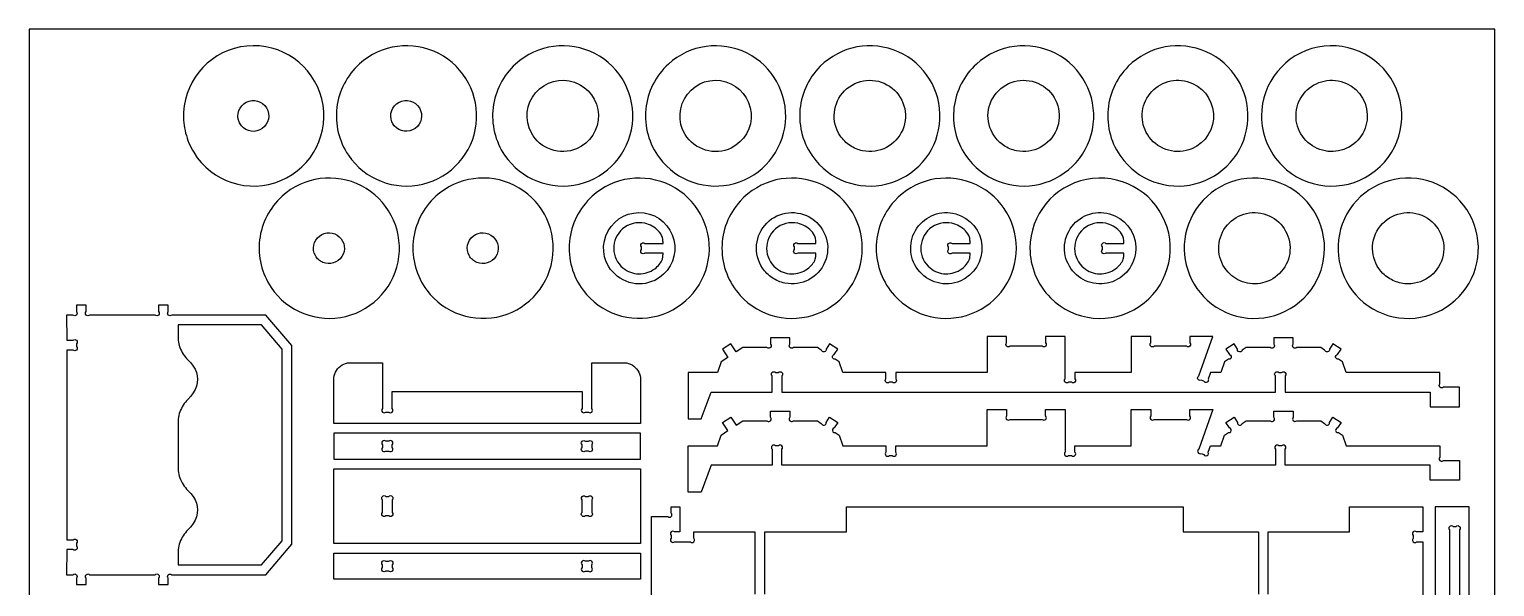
# Model space of a CAD drawing. Extents: x -10.1 to 64.9, y -6.1 to 74.4.
# Drawn here: x -10.1 to 64.9, y 45.8 to 74.4 of the extents above; entities that cross this region are included whole.
import ezdxf

# ---------------------------------------------------------------- set-up
doc = ezdxf.new("R2010")
doc.units = 0
doc.header["$MEASUREMENT"] = 0
doc.layers.get('0').update_dxf_attribs({"linetype": 'CONTINUOUS'})

msp = doc.modelspace()

# ---------------------------------------------------------------- linework, layer by layer
for points in [[(-10.123, -6.135), (64.877, -6.135), (64.877, 74.365), (-10.123, 74.365)], [(-2.511, 46.945), (1.76, 46.945), (2.82, 48.187), (2.82, 57.994), (1.759, 59.236), (-2.511, 59.236), (-2.511, 58.448), (-2.494, 58.355), (-2.472, 58.262), (-2.445, 58.171), (-2.414, 58.081), (-2.378, 57.992), (-2.338, 57.906), (-2.293, 57.822), (-2.245, 57.74), (-2.192, 57.66), (-2.136, 57.584), (-2.075, 57.51), (-2.011, 57.44), (-1.861, 57.285), (-1.737, 57.125), (-1.64, 56.96), (-1.569, 56.792), (-1.526, 56.621), (-1.511, 56.449), (-1.524, 56.271), (-1.566, 56.095), (-1.636, 55.921), (-1.734, 55.75), (-1.859, 55.583), (-2.011, 55.422), (-2.075, 55.352), (-2.136, 55.278), (-2.192, 55.201), (-2.245, 55.122), (-2.293, 55.04), (-2.338, 54.956), (-2.378, 54.869), (-2.414, 54.781), (-2.445, 54.691), (-2.472, 54.6), (-2.494, 54.507), (-2.511, 54.413), (-2.511, 51.768), (-2.494, 51.674), (-2.472, 51.581), (-2.445, 51.49), (-2.414, 51.4), (-2.378, 51.312), (-2.338, 51.225), (-2.294, 51.141), (-2.245, 51.059), (-2.192, 50.98), (-2.136, 50.903), (-2.075, 50.83), (-2.011, 50.759), (-1.862, 50.604), (-1.738, 50.444), (-1.64, 50.279), (-1.57, 50.111), (-1.527, 49.94), (-1.511, 49.768), (-1.525, 49.591), (-1.566, 49.414), (-1.636, 49.24), (-1.734, 49.069), (-1.86, 48.903), (-2.011, 48.742), (-2.075, 48.671), (-2.136, 48.597), (-2.192, 48.521), (-2.245, 48.441), (-2.294, 48.36), (-2.338, 48.275), (-2.378, 48.189), (-2.414, 48.101), (-2.445, 48.011), (-2.472, 47.919), (-2.494, 47.827), (-2.511, 47.733)], [(5.455, 52.363), (21.161, 52.363), (21.161, 53.692), (5.455, 53.692)], [(5.455, 48.046), (5.455, 51.863), (21.161, 51.863), (21.161, 48.046)], [(61.825, 35.631), (63.574, 35.63), (63.575, 49.921), (61.825, 49.922)], [(5.455, 46.218), (5.455, 47.546), (21.161, 47.546), (21.161, 46.218)]]:
    msp.add_lwpolyline(points, close=True)
for points in [[(-1.71, 68.068, 0.860573), (4.843, 70.811, 0.861345), (-2.226, 70.115, 0.074492), (-2.121, 69.05, 0.074938)], [(6.207, 67.922, 0.69424), (12.748, 69.503, 0.694663), (6.77, 72.589, 0.180176), (5.618, 70.359, 0.180471)], [(14.203, 67.923, 0.694239), (20.742, 69.503, 0.694663), (14.765, 72.588, 0.180175), (13.614, 70.358, 0.180471)], [(22.126, 67.782, 0.685419), (28.575, 69.588, 0.685779), (22.589, 72.588, 0.186395), (21.428, 70.273, 0.186648)], [(30.127, 67.647, 0.685478), (36.481, 69.759, 0.685668), (30.358, 72.47, 0.186474), (29.31, 70.102, 0.186607)], [(37.791, 67.923, 0.694239), (44.33, 69.503, 0.694663), (38.354, 72.588, 0.180175), (37.203, 70.358, 0.180471)], [(45.892, 67.647, 0.685478), (52.246, 69.759, 0.685668), (46.123, 72.47, 0.186474), (45.075, 70.102, 0.186607)], [(53.994, 67.392, 0.820703), (59.85, 71.305, 0.820654), (52.942, 69.931, 0.098506), (53.216, 68.557, 0.098477)], [(15.575, 69.062, -0.686403), (17.783, 71.654, -0.685501), (17.889, 68.25, -0.186591), (16.578, 68.209, -0.185956)], [(23.443, 68.986, -0.686416), (25.521, 71.681, -0.685299), (25.793, 68.286, -0.186733), (24.485, 68.182, -0.185947)], [(31.384, 68.912, -0.823687), (33.911, 71.446, -0.822106), (32.528, 68.144, -0.097631), (31.884, 68.414, -0.096679)], [(39.255, 68.912, -0.823687), (41.782, 71.446, -0.822106), (40.399, 68.144, -0.097631), (39.755, 68.414, -0.096679)], [(47.2, 68.84, -0.713331), (49.139, 71.693, -0.712365), (49.371, 68.25, -0.167975), (48.186, 68.17, -0.167317)], [(55.125, 68.771, -0.731635), (57.012, 71.693, -0.730953), (57.16, 68.217, -0.155433), (56.056, 68.17, -0.154978)], [(0.616, 69.623, -0.929808), (2.018, 70.34, -0.930242), (0.734, 69.428, -0.03614), (0.668, 69.522, -0.036372)], [(8.439, 69.623, -0.929808), (9.841, 70.34, -0.930242), (8.558, 69.428, -0.03614), (8.491, 69.522, -0.036372)], [(2.251, 61.15, 0.69424), (8.793, 62.73, 0.694663), (2.814, 65.817, 0.180176), (1.663, 63.586, 0.180471)], [(10.222, 61.009, 0.68542), (16.674, 62.816, 0.685779), (10.685, 65.817, 0.186395), (9.525, 63.501, 0.186648)], [(18.218, 61.01, 0.685419), (24.667, 62.816, 0.685779), (18.681, 65.816, 0.186395), (17.521, 63.5, 0.186648)], [(26.261, 60.744, 0.685564), (32.507, 63.158, 0.685564), (26.261, 65.573, 0.186546), (25.328, 63.158, 0.186546)], [(34.155, 60.744, 0.685564), (40.401, 63.158, 0.685564), (34.155, 65.573, 0.186546), (33.222, 63.158, 0.186546)], [(42.145, 60.619, 0.820703), (48.001, 64.533, 0.820654), (41.093, 63.158, 0.098506), (41.366, 61.784, 0.098477)], [(50.163, 60.501, 0.740634), (56.065, 64.016, 0.740349), (49.205, 64.393, 0.149194), (49.09, 62.302, 0.149007)], [(58.164, 60.388, 0.731469), (63.916, 64.1, 0.731116), (57.076, 64.393, 0.155324), (56.983, 62.219, 0.155088)], [(19.535, 62.214, -0.686416), (21.614, 64.908, -0.685299), (21.885, 61.514, -0.186733), (20.578, 61.409, -0.185947)], [(27.406, 62.14, -0.823687), (29.932, 64.674, -0.822106), (28.55, 61.372, -0.097631), (27.905, 61.642, -0.096679)], [(35.351, 62.068, -0.713331), (37.29, 64.92, -0.712365), (37.522, 61.477, -0.167975), (36.337, 61.398, -0.167317)], [(43.276, 61.999, -0.731635), (45.162, 64.921, -0.730953), (45.31, 61.445, -0.155433), (44.207, 61.398, -0.154978)], [(51.228, 61.932, -0.750257), (53.058, 64.921, -0.749956), (53.12, 61.416, -0.142886), (52.099, 61.398, -0.142689)], [(59.159, 61.869, -0.82071), (61.146, 64.843, -0.820647), (60.449, 61.335, -0.09851), (59.751, 61.473, -0.098472)], [(4.517, 62.782, -0.844559), (5.744, 63.745, -0.844255), (4.904, 62.431, -0.084449), (4.681, 62.573, -0.08427)], [(12.388, 62.782, -0.844559), (13.615, 63.745, -0.844255), (12.775, 62.431, -0.084449), (12.552, 62.573, -0.08427)], [(22.315, 62.909), (21.386, 62.909, -1), (21.209, 63.086), (21.209, 63.231, -1), (21.386, 63.408), (22.315, 63.408, 0.000631), (22.298, 63.635, 0.074019), (22.28, 63.716, 0.096508), (22.071, 64.049, 0.152428), (21.383, 64.437, 0.235869), (20.238, 64.143, 0.463748), (20.262, 62.148, 0.167656), (21.067, 61.847, 0.167095), (21.889, 62.107, 0.066322), (22.132, 62.342, 0.075131), (22.28, 62.601, 0.074019), (22.298, 62.682, 0.000631)], [(30.138, 62.909), (29.209, 62.909, -1), (29.032, 63.086), (29.032, 63.231, -1), (29.209, 63.408), (30.138, 63.408, 0.000631), (30.122, 63.635, 0.074019), (30.103, 63.716, 0.096508), (29.894, 64.049, 0.152428), (29.206, 64.437, 0.235869), (28.061, 64.143, 0.463748), (28.086, 62.148, 0.167656), (28.89, 61.847, 0.167095), (29.712, 62.107, 0.066322), (29.955, 62.342, 0.075131), (30.103, 62.601, 0.074019), (30.122, 62.682, 0.000631)], [(38.032, 62.909), (37.103, 62.909, -1), (36.927, 63.086), (36.927, 63.231, -1), (37.103, 63.408), (38.032, 63.408, 0.000631), (38.016, 63.635, 0.074019), (37.997, 63.716, 0.096508), (37.788, 64.049, 0.152428), (37.1, 64.437, 0.235869), (35.955, 64.143, 0.463748), (35.98, 62.148, 0.167656), (36.785, 61.847, 0.167095), (37.607, 62.107, 0.066322), (37.849, 62.342, 0.075131), (37.997, 62.601, 0.074019), (38.016, 62.682, 0.000631)], [(45.903, 62.909), (44.974, 62.909, -1), (44.797, 63.086), (44.797, 63.231, -1), (44.974, 63.408), (45.903, 63.408, 0.000631), (45.887, 63.635, 0.074019), (45.868, 63.716, 0.096508), (45.659, 64.049, 0.152428), (44.971, 64.437, 0.235869), (43.826, 64.143, 0.463748), (43.851, 62.148, 0.167656), (44.655, 61.847, 0.167095), (45.477, 62.107, 0.066322), (45.72, 62.342, 0.075131), (45.868, 62.601, 0.074019), (45.887, 62.682, 0.000631)], [(-8.211, 46.445), (-7.888, 46.445, -1), (-7.711, 46.268), (-7.711, 45.945), (-7.211, 45.945), (-7.211, 46.268, -1), (-7.034, 46.445), (-3.688, 46.445, -1), (-3.511, 46.268), (-3.511, 45.945), (-3.011, 45.945), (-3.011, 46.268, -1), (-2.835, 46.445), (1.99, 46.445), (3.32, 48.003), (3.32, 58.178), (1.99, 59.736), (-2.834, 59.736, -1), (-3.011, 59.913), (-3.011, 60.236), (-3.511, 60.236), (-3.511, 59.913, -1), (-3.688, 59.736), (-7.035, 59.736, -1), (-7.211, 59.913), (-7.211, 60.236), (-7.711, 60.236), (-7.711, 59.913, -1), (-7.888, 59.736), (-8.211, 59.736), (-8.21, 58.448), (-7.886, 58.448, -1), (-7.709, 58.272), (-7.709, 58.125, -1), (-7.886, 57.948), (-8.209, 57.948), (-8.209, 48.233), (-7.886, 48.233, -1), (-7.709, 48.056), (-7.709, 47.91, -1), (-7.886, 47.733), (-8.21, 47.733)], [(23.604, 54.419), (24.268, 54.419), (24.768, 55.796), (27.891, 55.796), (27.892, 56.62, -1), (28.069, 56.796), (28.215, 56.796, -1), (28.391, 56.62), (28.391, 55.796), (53.652, 55.796), (53.652, 56.62, -1), (53.829, 56.796), (53.974, 56.796, -1), (54.151, 56.62), (54.151, 55.796), (61.575, 55.796), (61.575, 55.042), (63.075, 55.042), (63.075, 56.042), (62.252, 56.042, -1), (62.075, 56.218), (62.075, 56.796), (57.273, 56.796), (57.083, 57.341), (56.885, 57.472, -1), (56.835, 57.717), (57.014, 57.987), (56.597, 58.263), (56.418, 57.993, -1), (56.173, 57.944), (55.975, 58.075), (54.744, 58.075, -1), (54.567, 58.252), (54.567, 58.575), (53.567, 58.575), (53.567, 58.252, -1), (53.39, 58.075), (52.158, 58.075), (51.96, 57.944, -1), (51.715, 57.993), (51.537, 58.263), (51.12, 57.987), (51.299, 57.717, -1), (51.249, 57.472), (51.051, 57.341), (50.86, 56.796), (50.33, 56.796), (50.214, 56.463, -1), (49.989, 56.355), (49.85, 56.403, -1), (49.742, 56.628), (50.448, 58.644), (49.273, 58.644), (49.273, 58.321, -1), (49.096, 58.144), (47.449, 58.144, -1), (47.273, 58.321), (47.273, 58.644), (46.273, 58.644), (46.273, 56.796), (43.395, 56.796), (43.395, 56.473, -1), (43.219, 56.296), (43.072, 56.296, -1), (42.895, 56.473), (42.895, 58.644), (41.895, 58.644), (41.895, 58.321, -1), (41.719, 58.144), (40.072, 58.144, -1), (39.895, 58.321), (39.895, 58.644), (38.895, 58.644), (38.895, 56.796), (34.221, 56.796), (34.221, 56.473, -1), (34.044, 56.296), (33.898, 56.296, -1), (33.721, 56.473), (33.721, 56.796), (31.513, 56.796), (31.323, 57.341), (31.125, 57.472, -1), (31.075, 57.717), (31.254, 57.987), (30.837, 58.263), (30.658, 57.993, -1), (30.413, 57.944), (30.215, 58.075), (28.984, 58.075, -1), (28.807, 58.252), (28.807, 58.575), (27.807, 58.575), (27.807, 58.252, -1), (27.63, 58.075), (26.398, 58.075), (26.053, 57.846), (25.777, 58.263), (25.36, 57.987), (25.636, 57.57), (25.291, 57.341), (25.1, 56.796), (23.604, 56.796)], [(5.455, 54.192), (5.455, 56.431), (5.46, 56.532), (5.478, 56.63), (5.506, 56.726), (5.545, 56.819), (5.595, 56.906), (5.654, 56.987), (5.723, 57.06), (5.799, 57.125), (5.882, 57.181), (5.971, 57.227), (6.065, 57.263), (6.162, 57.288), (7.95, 57.288), (7.95, 54.946, 1), (8.127, 54.769), (8.273, 54.769, 1), (8.45, 54.946), (8.45, 55.828), (18.165, 55.828), (18.165, 54.946, 1), (18.342, 54.769), (18.489, 54.769, 1), (18.665, 54.946), (18.665, 57.288), (20.453, 57.288), (20.55, 57.263), (20.644, 57.227), (20.733, 57.181), (20.816, 57.125), (20.893, 57.06), (20.961, 56.987), (21.02, 56.906), (21.07, 56.819), (21.109, 56.726), (21.138, 56.63), (21.155, 56.532), (21.161, 56.431), (21.161, 54.192)], [(23.604, 50.669), (23.604, 53.046), (25.1, 53.046), (25.291, 53.591), (25.636, 53.82), (25.36, 54.237), (25.777, 54.513), (26.053, 54.096), (26.398, 54.325), (27.63, 54.325, 1), (27.807, 54.502), (27.807, 54.825), (28.807, 54.825), (28.807, 54.502, 1), (28.984, 54.325), (30.215, 54.325), (30.413, 54.194, 1), (30.658, 54.243), (30.837, 54.513), (31.254, 54.237), (31.075, 53.967, 1), (31.125, 53.722), (31.323, 53.591), (31.513, 53.046), (33.721, 53.046), (33.721, 52.723, 1), (33.898, 52.546), (34.044, 52.546, 1), (34.221, 52.723), (34.221, 53.046), (38.895, 53.046), (38.895, 54.894), (39.895, 54.894), (39.895, 54.571, 1), (40.072, 54.394), (41.719, 54.394, 1), (41.895, 54.571), (41.895, 54.894), (42.895, 54.894), (42.895, 52.723, 1), (43.072, 52.546), (43.219, 52.546, 1), (43.395, 52.723), (43.395, 53.046), (46.273, 53.046), (46.273, 54.894), (47.273, 54.894), (47.273, 54.571, 1), (47.449, 54.394), (49.096, 54.394, 1), (49.273, 54.571), (49.273, 54.894), (50.448, 54.894), (49.742, 52.878, 1), (49.85, 52.653), (49.989, 52.605, 1), (50.214, 52.713), (50.33, 53.046), (50.86, 53.046), (51.051, 53.591), (51.249, 53.722, 1), (51.299, 53.967), (51.12, 54.237), (51.537, 54.513), (51.715, 54.243, 1), (51.96, 54.194), (52.158, 54.325), (53.39, 54.325, 1), (53.567, 54.502), (53.567, 54.825), (54.567, 54.825), (54.567, 54.502, 1), (54.744, 54.325), (55.975, 54.325), (56.173, 54.194, 1), (56.418, 54.243), (56.597, 54.513), (57.014, 54.237), (56.835, 53.967, 1), (56.885, 53.722), (57.083, 53.591), (57.273, 53.046), (62.075, 53.046), (62.075, 52.468, 1), (62.252, 52.292), (63.075, 52.292), (63.075, 51.292), (61.575, 51.292), (61.575, 52.046), (54.151, 52.046), (54.151, 52.87, 1), (53.974, 53.046), (53.829, 53.046, 1), (53.652, 52.87), (53.652, 52.046), (28.391, 52.046), (28.391, 52.87, 1), (28.215, 53.046), (28.069, 53.046, 1), (27.892, 52.87), (27.891, 52.046), (24.768, 52.046), (24.268, 50.669)], [(8.127, 52.777), (8.273, 52.777, 1), (8.45, 52.954), (8.45, 53.101, 1), (8.273, 53.277), (8.127, 53.277, 1), (7.95, 53.101), (7.95, 52.954, 1)], [(18.342, 53.277), (18.489, 53.277, -1), (18.665, 53.101), (18.665, 52.954, -1), (18.489, 52.777), (18.342, 52.777, -1), (18.165, 52.954), (18.165, 53.101, -1)], [(7.95, 49.632), (7.95, 50.278, -1), (8.127, 50.455), (8.273, 50.455, -1), (8.45, 50.278), (8.45, 49.632, -1), (8.273, 49.455), (8.127, 49.455, -1)], [(18.665, 50.278), (18.665, 49.632, -1), (18.489, 49.455), (18.342, 49.455, -1), (18.165, 49.632), (18.165, 50.278, -1), (18.342, 50.455), (18.489, 50.455, -1)], [(62.573, 36.807), (62.574, 48.745, -1), (62.751, 48.921), (62.897, 48.921, -1), (63.074, 48.744), (63.073, 36.807, -1), (62.897, 36.63), (62.75, 36.63, -1)], [(8.273, 46.632), (8.127, 46.632, -1), (7.95, 46.809), (7.95, 46.955, -1), (8.127, 47.132), (8.273, 47.132, -1), (8.45, 46.955), (8.45, 46.809, -1)], [(18.342, 46.632), (18.489, 46.632, 1), (18.665, 46.809), (18.665, 46.955, 1), (18.489, 47.132), (18.342, 47.132, 1), (18.165, 46.955), (18.165, 46.809, 1)]]:
    msp.add_lwpolyline(points, format="xyb", close=True)
for points in [[(21.729, 37.13), (21.729, 49.421), (22.552, 49.421, 1), (22.729, 49.598), (22.729, 49.921), (23.17, 49.921), (23.17, 48.634), (22.906, 48.634, 1), (22.729, 48.457), (22.729, 48.31, 1), (22.906, 48.134), (23.716, 48.134, 1), (23.893, 48.31), (23.893, 48.634), (27.017, 48.633), (27.018, 45.453, 1)], [(27.518, 45.453), (27.516, 48.634), (31.694, 48.634), (31.694, 49.921), (48.93, 49.921), (48.93, 48.634), (52.78, 48.633), (52.781, 45.453, 1)], [(53.277, 45.453), (53.276, 48.633), (57.453, 48.634), (57.453, 49.921), (61.2, 49.921), (61.2, 48.634), (60.877, 48.634, 1), (60.7, 48.457), (60.7, 48.31, 1), (60.877, 48.134), (61.2, 48.134), (61.2, 38.418)]]:
    msp.add_lwpolyline(points, format="xyb")

doc.saveas('drawing.dxf')
